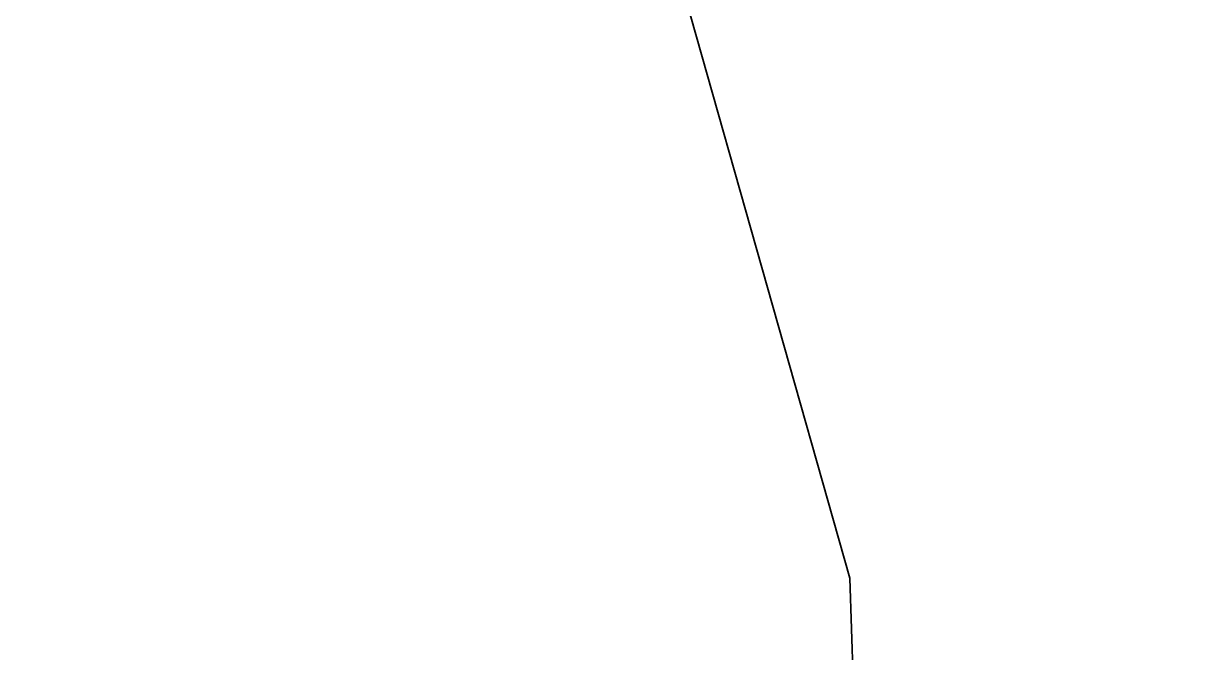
# Model space of a CAD drawing. Header units: millimetres. Extents: x 0 to 1845, y -1231 to 1016.
# Drawn here: x 119.657053 to 119.661294, y 551.310979 to 551.313244 of the extents above; entities that cross this region are included whole.
import ezdxf

# ---------------------------------------------------------------- set-up
doc = ezdxf.new("R2010")
doc.units = ezdxf.units.MM
doc.layers.add('Blocks', color=7, linetype='Continuous')
doc.layers.add('Blocks$Inner', color=7, linetype='Continuous', lineweight=25, true_color=0x007f00)
doc.layers.add('Blocks$Outline', color=7, linetype='Continuous', lineweight=35, true_color=0xff3f3f)

# ---------------------------------------------------------------- blocks, each defined once
blk = doc.blocks.new('Falcon Lounge Chair Front')
at = {"layer": 'Blocks$Inner'}
blk.add_open_spline([(148.8395783, 461.330435), (111.4712884, 753.8817358)], degree=1, dxfattribs=at)
blk.add_rational_spline([(118.7443819, 463.4503922), (121.3074101, 485.5781727), (121.3074101, 517.6999246), (121.3074101, 544.1200949), (119.5648701, 576.1160254)], [0.918240810508, 0.950884029745, 1, 0.95924678149, 0.929834384223], degree=2, knots=[-252.9885609, -252.9885609, -252.9885609, -252.7251503, -252.7251503, -252.5065894, -252.5065894, -252.5065894], dxfattribs=at)
at = {"layer": 'Blocks$Outline'}
for points, weights, degree, knots in [([(52.9769276, 1001.4699066), (50.3383328, 999.5685938), (47.699738, 997.667281), (28.3846843, 983.7492821), (32.8676791, 953.7549692), (63.7493673, 747.1352765), (119.6600277, 551.3112462)], [0.998681745094, 0.998681745094, 0.998681745094, 0.792652414876, 0.998681745094, 0.963729987554, 0.937195781218], 2, [-795.571784, -795.571784, -795.571784, -795.544303, -795.544303, -743.229829, -743.229829, -312.89021, -312.89021, -312.89021]), ([(119.6600277, 551.3112462), (120.0794647, 539.3304675), (120.284764, 528.1227648), (120.284764, 517.6999246), (120.284764, 496.6835563), (119.4530124, 478.4346475), (117.7304272, 463.5255242)], [0.954722650974, 0.968423518571, 0.983515968246, 1, 0.967309681241, 0.940092297012, 0.918347847313], 3, [-3.2741993, -3.2741993, -3.2741993, -3.2741993, -3.1415927, -3.1415927, -3.1415927, -2.8786137, -2.8786137, -2.8786137, -2.8786137])]:
    blk.add_rational_spline(points, weights, degree=degree, knots=knots, dxfattribs=at)

msp = doc.modelspace()

# ---------------------------------------------------------------- block references
at = {"layer": 'Blocks'}
msp.add_blockref('Falcon Lounge Chair Front', (0, 0), dxfattribs=at)

doc.saveas('drawing.dxf')
